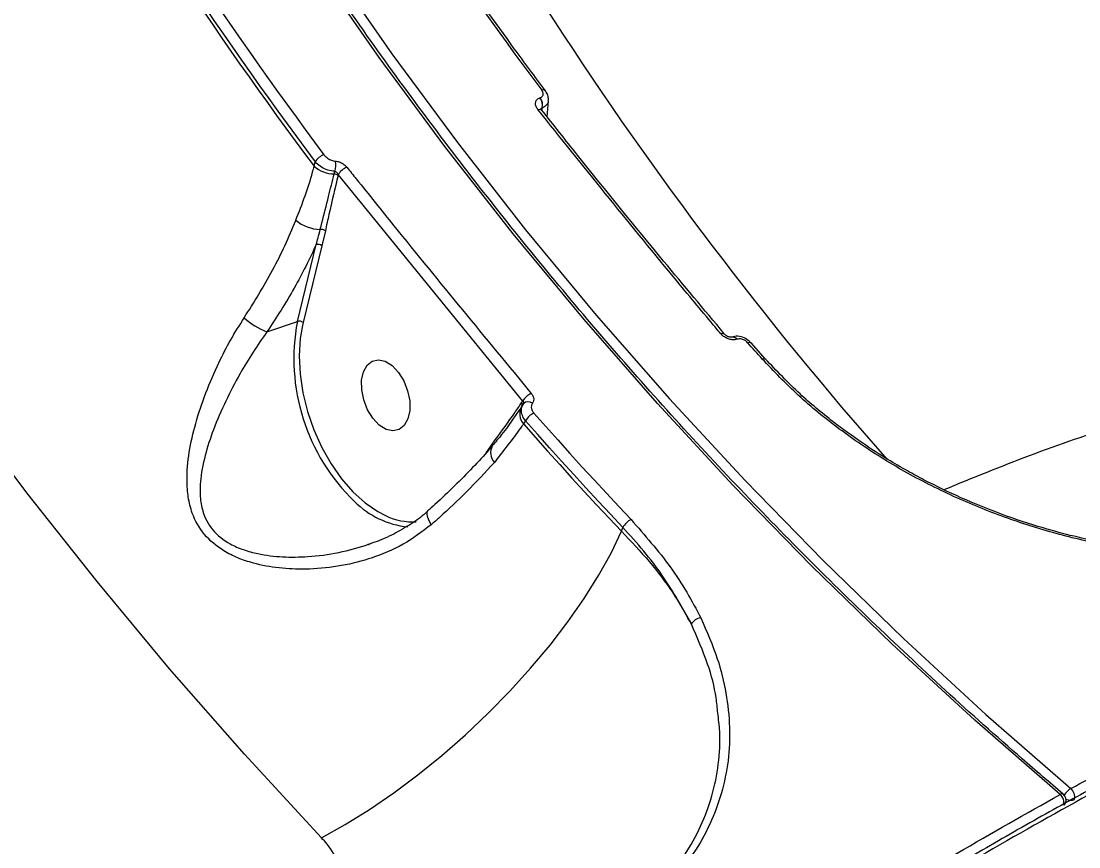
# Model space of a CAD drawing. Header units: millimetres. Extents: x -7245 to 6306, y -6696 to 5973.
# Drawn here: x 1391.3 to 1520.3, y -2061.3 to -1960.6 of the extents above; entities that cross this region are included whole.
import ezdxf

# ---------------------------------------------------------------- set-up
doc = ezdxf.new("R2010")
doc.units = ezdxf.units.MM
for name, color, linetype in [('DIKOM_ОБЪЕКТ', 7, 'Continuous'), ('DIKOM_РАЗМЕР_ЗОНА', 7, 'Continuous'), ('DIKOM_РАЗМЕР_ОБЪЕКТА', 7, 'Continuous')]:
    doc.layers.add(name, color=color, linetype=linetype)
doc.styles.add('style1', font='arial.ttf', dxfattribs={"width": 0.8})
doc.dimstyles.new('1-50', dxfattribs={"dimtxt": 300, "dimasz": 200, "dimexe": 100, "dimexo": 0, "dimgap": 100, "dimtad": 1, "dimtxsty": 'style1', "dimcen": 200, "dimclrd": 7, "dimclre": 7, "dimclrt": 7, "dimadec": 1, "dimazin": 2, "dimtfac": 1, "dimtmove": 0, "dimatfit": 2, "dimfxl": 0, "dimlwd": 25, "dimlwe": 18, "dimarcsym": 0})

# ---------------------------------------------------------------- blocks, each defined once
blk = doc.blocks.new('*D10')
at = {"layer": 'Defpoints', "color": 0, "transparency": 16777216}
for p in [(-4365.71, 2792.53), (4306.16, 475.6), (4306.16, -5965.27)]:
    blk.add_point(p, dxfattribs=at)
at = {"layer": 'DIKOM_РАЗМЕР_ОБЪЕКТА', "color": 7, "lineweight": 18, "transparency": 16777216}
for p, q in [((-4365.71, 2792.53), (-4365.71, -6065.27)), ((4306.16, 475.6), (4306.16, -6065.27))]:
    blk.add_line(p, q, dxfattribs=at)
at = {"layer": 'DIKOM_РАЗМЕР_ОБЪЕКТА', "color": 7, "lineweight": 25, "transparency": 16777216}
blk.add_line((-4165.71, -5965.27), (4106.16, -5965.27), dxfattribs=at)
at = {"layer": 'DIKOM_РАЗМЕР_ОБЪЕКТА', "color": 7, "transparency": 16777216}
for points in [[(-4165.71, -5931.93), (-4165.71, -5998.6), (-4365.71, -5965.27)], [(4106.16, -5931.93), (4106.16, -5998.6), (4306.16, -5965.27)]]:
    blk.add_solid(points, dxfattribs=at)
at = {"layer": 'DIKOM_РАЗМЕР_ОБЪЕКТА', "color": 7, "transparency": 16777216, "insert": (-85.78, -5712.1), "char_height": 300, "attachment_point": 5, "style": 'style1'}
blk.add_mtext('8650', dxfattribs=at)
blk = doc.blocks.new('*D11')
at = {"layer": 'Defpoints', "color": 0, "transparency": 16777216}
for p in [(-3472.32, 4472.83), (-6199.73, -2928.86), (1850.21, -2928.86)]:
    blk.add_point(p, dxfattribs=at)
at = {"layer": 'DIKOM_РАЗМЕР_ОБЪЕКТА', "color": 7, "lineweight": 18, "transparency": 16777216}
for p, q in [((-3472.32, 4472.83), (-6299.73, 4472.83)), ((1850.21, -2928.86), (-6299.73, -2928.86))]:
    blk.add_line(p, q, dxfattribs=at)
at = {"layer": 'DIKOM_РАЗМЕР_ОБЪЕКТА', "color": 7, "lineweight": 25, "transparency": 16777216}
blk.add_line((-6199.73, 4272.83), (-6199.73, -2728.86), dxfattribs=at)
at = {"layer": 'DIKOM_РАЗМЕР_ОБЪЕКТА', "color": 7, "transparency": 16777216}
for points in [[(-6233.06, 4272.83), (-6166.39, 4272.83), (-6199.73, 4472.83)], [(-6233.06, -2728.86), (-6166.39, -2728.86), (-6199.73, -2928.86)]]:
    blk.add_solid(points, dxfattribs=at)
at = {"layer": 'DIKOM_РАЗМЕР_ОБЪЕКТА', "color": 7, "transparency": 16777216, "insert": (-6452.9, 984.54), "char_height": 300, "attachment_point": 5, "rotation": 90, "style": 'style1'}
blk.add_mtext('7400', dxfattribs=at)
blk = doc.blocks.new('*D12')
at = {"layer": 'Defpoints', "color": 0, "transparency": 16777216}
for p in [(-5865.71, 123.34), (6306.18, -91.92), (6306.18, -6596.14)]:
    blk.add_point(p, dxfattribs=at)
at = {"layer": 'DIKOM_РАЗМЕР_ЗОНА', "color": 7, "lineweight": 18, "transparency": 16777216}
for p, q in [((-5865.71, 123.34), (-5865.71, -6696.14)), ((6306.18, -91.92), (6306.18, -6696.14))]:
    blk.add_line(p, q, dxfattribs=at)
at = {"layer": 'DIKOM_РАЗМЕР_ЗОНА', "color": 7, "lineweight": 25, "transparency": 16777216}
blk.add_line((-5665.71, -6596.14), (6106.18, -6596.14), dxfattribs=at)
at = {"layer": 'DIKOM_РАЗМЕР_ЗОНА', "color": 7, "transparency": 16777216}
for points in [[(-5665.71, -6562.81), (-5665.71, -6629.48), (-5865.71, -6596.14)], [(6106.18, -6562.81), (6106.18, -6629.48), (6306.18, -6596.14)]]:
    blk.add_solid(points, dxfattribs=at)
at = {"layer": 'DIKOM_РАЗМЕР_ЗОНА', "color": 7, "transparency": 16777216, "insert": (-71.19, -6342.97), "char_height": 300, "attachment_point": 5, "style": 'style1'}
blk.add_mtext('12150', dxfattribs=at)
blk = doc.blocks.new('*D13')
at = {"layer": 'Defpoints', "color": 0, "transparency": 16777216}
for p in [(-4231.86, 5972.83), (-6795, -4928.88), (1792.4, -4928.88)]:
    blk.add_point(p, dxfattribs=at)
at = {"layer": 'DIKOM_РАЗМЕР_ЗОНА', "color": 7, "lineweight": 18, "transparency": 16777216}
for p, q in [((-4231.86, 5972.83), (-6895, 5972.83)), ((1792.4, -4928.88), (-6895, -4928.88))]:
    blk.add_line(p, q, dxfattribs=at)
at = {"layer": 'DIKOM_РАЗМЕР_ЗОНА', "color": 7, "lineweight": 25, "transparency": 16777216}
blk.add_line((-6795, 5772.83), (-6795, -4728.88), dxfattribs=at)
at = {"layer": 'DIKOM_РАЗМЕР_ЗОНА', "color": 7, "transparency": 16777216}
for points in [[(-6828.33, 5772.83), (-6761.67, 5772.83), (-6795, 5972.83)], [(-6828.33, -4728.88), (-6761.67, -4728.88), (-6795, -4928.88)]]:
    blk.add_solid(points, dxfattribs=at)
at = {"layer": 'DIKOM_РАЗМЕР_ЗОНА', "color": 7, "transparency": 16777216, "insert": (-7048.17, 972.94), "char_height": 300, "attachment_point": 5, "rotation": 90, "style": 'style1'}
blk.add_mtext('10900', dxfattribs=at)

msp = doc.modelspace()

# ---------------------------------------------------------------- linework, layer by layer
at = {"layer": 'DIKOM_ОБЪЕКТ', "color": 7, "linetype": 'Continuous', "lineweight": 15}
for p, q in [((1454.559, -1969.924), (1454.579, -1969.918)), ((1454.82, -1971.166), (1454.752, -1971.399)), ((1454.84, -1971.16), (1454.82, -1971.166)), ((1454.827, -1971.353), (1454.84, -1971.16)), ((1455.441, -1972.247), (1455.602, -1970.282)), ((1454.73, -1971.394), (1454.738, -1971.403)), ((1427.001, -1978.278), (1427.136, -1977.743)), ((1429.453, -1979.216), (1429.532, -1978.898)), ((1429.959, -1979.291), (1429.935, -1979.391)), ((1452.463, -2006.922), (1429.959, -1979.291)), ((1428.376, -1986.15), (1427.96, -1987.98)), ((1424.966, -1997.205), (1427.269, -1987.833)), ((1427.96, -1987.98), (1425.658, -1997.352)), ((1421.254, -1998.495), (1424.966, -1997.205)), ((1425.658, -1997.352), (1425.571, -1997.727)), ((1477.018, -1998.728), (1477.026, -1998.737)), ((1478.609, -1999.387), (1478.589, -1999.394)), ((1482.073, -2001.814), (1480.301, -1999.827)), ((1452.513, -2007.311), (1452.312, -2007.606)), ((1452.321, -2007.13), (1452.463, -2006.922)), ((1451.661, -2008.551), (1451.14, -2009.294)), ((1452.804, -2009.339), (1452.545, -2009.72)), ((1448.185, -2012.96), (1449.102, -2011.678)), ((1447.979, -2013.263), (1448.185, -2012.96)), ((1464.501, -2022.826), (1464.678, -2022.355))]:
    msp.add_line(p, q, dxfattribs=at)
at = {"layer": 'DIKOM_ОБЪЕКТ', "color": 7, "linetype": 'Continuous', "lineweight": 15, "flags": 128}
for points in [[(1517.994, -2054.941), (1507.614, -2045.883), (1497.506, -2036.576), (1487.679, -2027.026), (1478.138, -2017.241), (1468.889, -2007.226), (1459.939, -1996.988), (1451.294, -1986.533), (1442.959, -1975.869), (1434.94, -1965.002), (1427.242, -1953.94), (1419.87, -1942.69), (1412.828, -1931.258), (1406.123, -1919.654), (1399.757, -1907.883), (1393.735, -1895.955), (1388.061, -1883.876), (1382.739, -1871.656), (1377.772, -1859.3), (1373.163, -1846.819), (1368.916, -1834.22), (1365.033, -1821.51)], [(1366.805, -1821.49), (1370.677, -1834.161), (1374.911, -1846.723), (1379.506, -1859.166), (1384.458, -1871.484), (1389.764, -1883.669), (1395.421, -1895.711), (1401.425, -1907.603), (1407.772, -1919.338), (1414.457, -1930.908), (1421.478, -1942.305), (1428.828, -1953.521), (1436.502, -1964.551), (1444.498, -1975.384), (1452.807, -1986.017), (1461.426, -1996.44), (1470.349, -2006.647), (1479.57, -2016.632), (1489.082, -2026.388), (1498.88, -2035.909), (1508.957, -2045.188), (1519.307, -2054.219)], [(1427.904, -2060.218), (1418.499, -2050.006), (1409.372, -2039.586), (1400.529, -2028.963), (1391.974, -2018.144), (1383.713, -2007.134), (1375.749, -1995.939), (1368.087, -1984.567), (1360.732, -1973.022), (1353.687, -1961.312), (1346.956, -1949.442), (1340.543, -1937.42), (1334.451, -1925.251), (1328.684, -1912.943), (1323.246, -1900.502)], [(1454.31, -1971.369), (1454.444, -1971.336), (1454.561, -1971.328), (1454.655, -1971.345), (1454.724, -1971.387), (1454.73, -1971.394)], [(1425.571, -1997.727), (1425.31, -1999.314), (1425.19, -2001.428), (1425.302, -2003.647), (1425.642, -2005.921), (1426.203, -2008.204), (1426.973, -2010.443), (1427.935, -2012.59), (1429.068, -2014.597), (1430.347, -2016.421), (1431.744, -2018.023), (1433.228, -2019.365), (1434.768, -2020.421), (1435.777, -2020.939)], [(1476.594, -1998.699), (1476.729, -1998.666), (1476.847, -1998.659), (1476.943, -1998.679), (1477.014, -1998.725), (1477.018, -1998.728)], [(1479.891, -1999.808), (1480.007, -1999.775), (1480.11, -1999.762), (1480.198, -1999.769), (1480.267, -1999.797), (1480.301, -1999.827)], [(1481.665, -2001.798), (1481.443, -2001.549), (1481.221, -2001.301), (1480.999, -2001.053), (1480.777, -2000.804), (1480.555, -2000.556), (1480.334, -2000.307), (1480.113, -2000.057), (1479.891, -1999.808)], [(1437.304, -2003.43), (1437.95, -2004.478), (1438.418, -2005.669), (1438.669, -2006.905), (1438.682, -2008.087), (1438.456, -2009.118), (1438.011, -2009.916), (1437.382, -2010.415), (1436.619, -2010.576), (1435.785, -2010.384), (1434.947, -2009.856), (1434.174, -2009.035), (1433.527, -2007.987), (1433.059, -2006.796), (1432.809, -2005.56), (1432.796, -2004.378), (1433.021, -2003.347), (1433.467, -2002.549), (1434.096, -2002.05), (1434.859, -2001.889), (1435.693, -2002.081), (1436.53, -2002.608), (1437.304, -2003.43)], [(1453.818, -2008.398), (1455.272, -2010.041), (1456.734, -2011.679), (1458.204, -2013.311), (1459.681, -2014.938), (1461.166, -2016.558), (1462.658, -2018.173), (1464.158, -2019.782), (1465.665, -2021.385)], [(1452.545, -2009.72), (1454.013, -2011.378), (1455.488, -2013.031), (1456.971, -2014.678), (1458.462, -2016.319), (1459.96, -2017.955), (1461.466, -2019.585), (1462.98, -2021.208), (1464.501, -2022.826)], [(1464.678, -2022.355), (1463.167, -2020.748), (1461.664, -2019.136), (1460.169, -2017.517), (1458.681, -2015.893), (1457.2, -2014.263), (1455.727, -2012.627), (1454.262, -2010.986), (1452.804, -2009.339)], [(1440.857, -2020.357), (1440.854, -2020.36), (1440.77, -2020.512), (1440.751, -2020.727), (1440.796, -2020.996), (1440.905, -2021.309), (1441.074, -2021.654), (1441.295, -2022.02)], [(1427.904, -2060.218), (1430.805, -2058.606), (1433.751, -2056.777), (1436.717, -2054.748), (1439.674, -2052.538), (1442.597, -2050.168), (1445.458, -2047.658), (1448.232, -2045.032), (1450.893, -2042.313), (1453.416, -2039.527), (1455.78, -2036.698), (1457.961, -2033.854), (1459.941, -2031.018), (1461.701, -2028.218), (1463.226, -2025.479), (1464.501, -2022.826)]]:
    msp.add_lwpolyline(points, dxfattribs=at)
at = {"layer": 'DIKOM_ОБЪЕКТ', "color": 7, "linetype": 'Continuous', "lineweight": 15}
for centre, radius, start, end in [((1838.684, -1712.644), 455.707, 204.50635, 221.40096), ((1829.781, -1688.184), 468.498, 209.6445, 216.82742), ((1823.018, -1681.609), 493.007, 209.68057, 216.79132), ((1822.858, -1682.065), 494.415, 209.66467, 216.8069), ((1822.874, -1681.792), 494.161, 209.68084, 216.79085), ((1453.431, -1970.809), 1.434, 345.5866, 38.13085), ((1453.45, -1970.803), 1.435, 345.59348, 38.10291), ((1454.953, -1969.364), 0.401, 49.93454, 116.49338), ((1428.891, -1978.808), 2.053, 109.4621, 148.74195), ((1426.939, -1978.082), 2.718, 342.51504, 9.10822), ((1429.541, -1975.309), 3.908, 229.45271, 268.71429), ((1431.8, -1980.384), 2.141, 111.56308, 149.28407), ((1429.439, -1980.004), 0.788, 51.00731, 88.93536), ((1427.936, -1981.058), 4.945, 230.2126, 267.84214), ((1427.89, -1986.791), 0.805, 52.82337, 100.06984), ((1427.474, -1988.568), 0.764, 50.45072, 105.54886), ((1425.168, -1988.989), 10.28, 229.32837, 247.62309), ((1448.765, -2001.759), 24.231, 169.16768, 226.00984), ((1425.172, -1997.94), 0.763, 50.40148, 105.60614), ((1478.064, -1999.743), 0.63, 33.60514, 101.83013), ((1478.082, -1999.74), 0.634, 33.76119, 100.82505), ((1454.257, -2007.9), 2.043, 111.76746, 151.39479), ((1452.039, -2007.363), 0.367, 330.84706, 39.53581), ((1453.139, -2007.829), 0.819, 51.86004, 135.87256), ((1453.931, -2008.497), 1.848, 151.14972, 221.41433), ((1454.682, -2010.346), 2.131, 113.9331, 151.80506), ((1450.281, -2013.235), 1.743, 151.74361, 222.24024), ((1439.558, -2011.548), 10.795, 225.08665, 264.0167), ((1439.034, -2014.062), 7.609, 244.65796, 273.12171), ((1466.611, -2023.335), 2.167, 115.87904, 153.1158), ((1474.314, -2034.868), 1.474, 95.61941, 151.03089), ((1518.225, -2055.221), 0.362, 64.97294, 129.59195), ((1517.183, -2055.948), 1.293, 346.31836, 51.14366), ((1517.731, -2055.654), 1, 339.70997, 49.65384), ((1520.54, -2056.219), 2.35, 121.67212, 149.63792), ((1518.496, -2055.223), 1.29, 346.0765, 51.09239), ((1518.22, -2055.824), 0.482, 297.02263, 338.46767), ((1519.267, -2054.429), 1.205, 242.95616, 293.54108)]:
    msp.add_arc(centre, radius, start, end, dxfattribs=at)
for points, knots in [([(846.85, -1993.918), (849.706, -1990.256), (855.428, -1982.921), (865.363, -1971.913), (876.239, -1960.936), (888.104, -1950.038), (900.879, -1939.271), (914.538, -1928.669), (929.074, -1918.254), (944.445, -1908.038), (960.597, -1898.052), (977.453, -1888.34), (994.934, -1878.95), (1012.997, -1869.909), (1031.622, -1861.241), (1050.767, -1852.952), (1070.366, -1845.066), (1090.324, -1837.618), (1110.55, -1830.643), (1130.994, -1824.162), (1151.626, -1818.198), (1172.408, -1812.749), (1193.264, -1807.83), (1214.096, -1803.462), (1234.808, -1799.666), (1255.351, -1796.454), (1275.686, -1793.844), (1295.783, -1791.83), (1315.566, -1790.413), (1334.944, -1789.598), (1353.829, -1789.386), (1370.785, -1789.765), (1385.946, -1790.548), (1394.85, -1791.329), (1399.302, -1791.72)], [0, 0, 0, 0, 0.0315564, 0.0632127, 0.0949193, 0.1266265, 0.1582825, 0.1898394, 0.2213972, 0.2530542, 0.2847621, 0.3164696, 0.348127, 0.3796849, 0.4112648, 0.4429443, 0.4746738, 0.5064041, 0.5380835, 0.5696636, 0.6012948, 0.6330252, 0.6648063, 0.6965874, 0.7283182, 0.7599499, 0.7916593, 0.8234674, 0.8553265, 0.8871861, 0.9189951, 0.9507048, 0.9753523, 1, 1, 1, 1]), ([(804.448, -2076.07), (805.586, -2073.762), (808.675, -2067.496), (814.746, -2057.166), (822.958, -2045.09), (832.38, -2032.962), (842.942, -2020.842), (854.604, -2008.784), (867.338, -1996.828), (881.144, -1984.995), (895.977, -1973.303), (911.783, -1961.786), (928.487, -1950.499), (946.011, -1939.494), (964.309, -1928.808), (983.366, -1918.465), (1003.134, -1908.477), (1023.546, -1898.87), (1044.506, -1889.689), (1065.918, -1880.977), (1087.45, -1872.867), (1109.055, -1865.361), (1130.683, -1858.436), (1152.539, -1852.017), (1174.53, -1846.128), (1196.56, -1840.797), (1218.846, -1835.983), (1241.353, -1831.731), (1264.04, -1828.063), (1286.556, -1825.04), (1308.799, -1822.673), (1330.662, -1820.976), (1352.075, -1819.957), (1372.993, -1819.635), (1393.39, -1819.996), (1413.208, -1821.031), (1432.358, -1822.734), (1450.733, -1825.109), (1467.202, -1827.912), (1477.206, -1830.157), (1481.67, -1831.159)], [0, 0, 0, 0, 0.0156522, 0.0424894, 0.0694117, 0.0963766, 0.1233414, 0.1502636, 0.1771008, 0.2039384, 0.2308601, 0.2578252, 0.2847902, 0.3117123, 0.3385496, 0.3653869, 0.3923087, 0.4192736, 0.4462388, 0.4731609, 0.499998, 0.5258464, 0.5517703, 0.5777323, 0.6036947, 0.6296184, 0.6554666, 0.6823041, 0.7092261, 0.7361911, 0.7631562, 0.7900781, 0.8169154, 0.843753, 0.8706751, 0.8976401, 0.9246051, 0.9515272, 0.9783646, 1, 1, 1, 1]), ([(1518.379, -2054.892), (1516.707, -2053.461), (1511.856, -2049.309), (1503.997, -2042.275), (1494.88, -2033.727), (1486, -2024.977), (1477.359, -2016.032), (1468.96, -2006.898), (1460.81, -1997.579), (1452.912, -1988.08), (1445.271, -1978.406), (1437.891, -1968.562), (1430.776, -1958.555), (1423.93, -1948.389), (1417.357, -1938.07), (1411.059, -1927.604), (1405.041, -1916.995), (1399.306, -1906.251), (1393.857, -1895.377), (1388.697, -1884.378), (1383.829, -1873.261), (1379.255, -1862.032), (1374.977, -1850.696), (1371.003, -1839.26), (1367.911, -1829.597), (1366.186, -1823.737), (1365.599, -1821.745)], [0, 0, 0, 0, 0.022819, 0.0662159, 0.1096147, 0.1530121, 0.1964117, 0.2398103, 0.2832099, 0.326609, 0.3700098, 0.4134101, 0.4568109, 0.5002115, 0.5436131, 0.5870149, 0.6304169, 0.6738199, 0.7172223, 0.7606252, 0.8040281, 0.8474312, 0.8908351, 0.9342386, 0.9776425, 1, 1, 1, 1]), ([(1585.836, -1976.976), (1584.545, -1974.575), (1581.614, -1969.127), (1575.665, -1961.286), (1568.366, -1953.377), (1560.119, -1946.061), (1550.757, -1939.113), (1540.257, -1932.579), (1528.636, -1926.494), (1516.228, -1921.023), (1503.12, -1916.165), (1489.407, -1911.899), (1474.797, -1908.126), (1459.289, -1904.891), (1442.971, -1902.167), (1431.534, -1900.849), (1425.818, -1900.191)], [0, 0, 0, 0, 0.0600792, 0.1363198, 0.2079258, 0.2795879, 0.3511949, 0.4248883, 0.4986414, 0.5723365, 0.642648, 0.7130097, 0.7833216, 0.8555295, 0.9277912, 1, 1, 1, 1]), ([(1455.213, -1969.059), (1453.946, -1967.352), (1450.269, -1962.397), (1444.385, -1954.07), (1437.651, -1944.03), (1431.197, -1933.833), (1426.389, -1925.804), (1423.739, -1921.173), (1423.081, -1920.024)], [0, 0, 0, 0, 0.1082643, 0.314197, 0.5201302, 0.7260632, 0.932, 1, 1, 1, 1]), ([(1454.31, -1971.369), (1454.224, -1971.241), (1454.052, -1970.985), (1453.986, -1970.592), (1454.078, -1970.254), (1454.291, -1970.029), (1454.484, -1969.953), (1454.559, -1969.924)], [0, 0, 0, 0, 0.2182074, 0.4367461, 0.6530642, 0.8657418, 1, 1, 1, 1]), ([(1454.579, -1969.918), (1454.592, -1969.914), (1454.685, -1969.883), (1454.831, -1969.791), (1454.93, -1969.625), (1454.957, -1969.429), (1454.917, -1969.224), (1454.819, -1969.073), (1454.775, -1969.005)], [0, 0, 0, 0, 0.0340538, 0.2523637, 0.4705407, 0.5979906, 0.8193701, 1, 1, 1, 1]), ([(1455.568, -1970.302), (1455.571, -1970.294), (1455.63, -1970.117), (1455.546, -1969.732), (1455.416, -1969.317), (1455.241, -1969.122), (1455.195, -1969.07)], [0, 0, 0, 0, 0.0198382, 0.4257543, 0.8458162, 1, 1, 1, 1]), ([(1454.74, -1971.402), (1454.731, -1971.391), (1454.689, -1971.344), (1454.658, -1971.279), (1454.653, -1971.249), (1454.653, -1971.257), (1454.653, -1971.257)], [0, 0, 0, 0, 0.1171018, 0.5255064, 0.9906344, 1, 1, 1, 1]), ([(1454.82, -1971.166), (1454.796, -1971.175), (1454.734, -1971.197), (1454.678, -1971.244), (1454.666, -1971.289), (1454.666, -1971.29)], [0, 0, 0, 0, 0.3789117, 0.9800814, 1, 1, 1, 1]), ([(1455.567, -1970.278), (1455.562, -1970.333), (1455.542, -1970.541), (1455.347, -1970.855), (1455.055, -1971.069), (1454.865, -1971.149), (1454.84, -1971.16)], [0, 0, 0, 0, 0.1440126, 0.5430151, 0.9387279, 1, 1, 1, 1]), ([(1476.594, -1998.699), (1476.206, -1998.236), (1474.268, -1995.918), (1466.786, -1986.92), (1459.784, -1978.193), (1454.31, -1971.369)], [0, 0, 0, 0, 0.0517155, 0.2585541, 1, 1, 1, 1]), ([(1477.037, -1998.71), (1474.569, -1995.762), (1468.563, -1988.59), (1461.138, -1979.465), (1456.214, -1973.228), (1454.75, -1971.374)], [0, 0, 0, 0, 0.3289567, 0.8005089, 1, 1, 1, 1]), ([(1429.532, -1978.898), (1429.459, -1978.892), (1429.115, -1978.863), (1428.479, -1978.695), (1427.697, -1978.299), (1427.323, -1977.928), (1427.136, -1977.743)], [0, 0, 0, 0, 0.0813656, 0.3858069, 0.6936861, 1, 1, 1, 1]), ([(1428.207, -1976.873), (1428.316, -1976.996), (1428.533, -1977.242), (1428.995, -1977.508), (1429.374, -1977.625), (1429.58, -1977.647), (1429.623, -1977.651)], [0, 0, 0, 0, 0.3078891, 0.615836, 0.9191759, 1, 1, 1, 1]), ([(1429.623, -1977.651), (1429.65, -1977.654), (1429.84, -1977.673), (1430.204, -1977.775), (1430.673, -1978.031), (1430.9, -1978.273), (1431.013, -1978.394)], [0, 0, 0, 0, 0.052433, 0.3651023, 0.6827205, 1, 1, 1, 1]), ([(1424.771, -1984.857), (1425.162, -1983.868), (1425.946, -1981.881), (1426.642, -1979.719), (1426.942, -1978.514), (1427.001, -1978.278)], [0, 0, 0, 0, 0.4438819, 0.8911067, 1, 1, 1, 1]), ([(1429.959, -1979.291), (1429.927, -1979.231), (1429.863, -1979.113), (1429.722, -1978.976), (1429.603, -1978.916), (1429.541, -1978.9), (1429.532, -1978.898)], [0, 0, 0, 0, 0.3345172, 0.6549221, 0.9519157, 1, 1, 1, 1]), ([(1431.013, -1978.394), (1431.394, -1978.872), (1433.298, -1981.261), (1440.747, -1990.559), (1447.895, -1999.216), (1453.499, -2006.003)], [0, 0, 0, 0, 0.0512256, 0.2561306, 1, 1, 1, 1]), ([(1427.749, -1985.999), (1427.817, -1985.728), (1428.154, -1984.375), (1428.734, -1982.11), (1429.225, -1980.135), (1429.453, -1979.216)], [0, 0, 0, 0, 0.1178826, 0.5894654, 1, 1, 1, 1]), ([(1429.935, -1979.391), (1429.553, -1980.977), (1429.014, -1983.213), (1428.52, -1985.488), (1428.376, -1986.15)], [0, 0, 0, 0, 0.7088203, 1, 1, 1, 1]), ([(1418.468, -1996.786), (1419.678, -1994.847), (1422.133, -1990.913), (1423.974, -1986.892), (1424.767, -1984.869), (1424.771, -1984.857)], [0, 0, 0, 0, 0.4913916, 0.9970434, 1, 1, 1, 1]), ([(1427.269, -1987.833), (1427.343, -1987.565), (1427.51, -1986.958), (1427.663, -1986.343), (1427.749, -1985.999)], [0, 0, 0, 0, 0.4403072, 1, 1, 1, 1]), ([(1427.269, -1987.833), (1426.421, -1989.605), (1424.705, -1993.188), (1422.413, -1996.714), (1421.254, -1998.495)], [0, 0, 0, 0, 0.4947829, 1, 1, 1, 1]), ([(1441.295, -2022.02), (1440.186, -2022.866), (1437.966, -2024.559), (1435.22, -2025.685), (1432.531, -2026.555), (1429.881, -2027.179), (1426.197, -2027.51), (1422.735, -2027.371), (1419.964, -2026.869), (1417.703, -2026.111), (1415.586, -2025.061), (1413.475, -2023.305), (1412.158, -2020.934), (1411.609, -2018.665), (1411.428, -2016.182), (1411.7, -2013.166), (1412.528, -2009.582), (1413.746, -2005.918), (1415.225, -2002.5), (1416.802, -1999.424), (1417.913, -1997.665), (1418.468, -1996.786)], [0, 0, 0, 0, 0.0726883, 0.1455245, 0.1511332, 0.2173306, 0.2835397, 0.3377168, 0.391818, 0.4254894, 0.4591067, 0.5134535, 0.5679351, 0.6044975, 0.6411219, 0.7029624, 0.764912, 0.8309039, 0.8968706, 0.9484547, 1, 1, 1, 1]), ([(1421.254, -1998.495), (1420.679, -1999.311), (1419.519, -2000.956), (1417.822, -2003.796), (1416.167, -2006.959), (1414.724, -2010.305), (1413.643, -2013.596), (1413.114, -2016.329), (1413.072, -2018.603), (1413.398, -2020.629), (1414.487, -2022.763), (1416.422, -2024.265), (1418.383, -2025.107), (1420.524, -2025.684), (1423.172, -2026), (1426.486, -2025.954), (1430.002, -2025.509), (1432.382, -2024.797), (1433.556, -2024.446)], [0, 0, 0, 0, 0.0622637, 0.1255605, 0.2050633, 0.2859973, 0.3589712, 0.433416, 0.4747252, 0.5170596, 0.5772052, 0.6372728, 0.6752497, 0.7141987, 0.777854, 0.8427935, 0.9224856, 1, 1, 1, 1]), ([(1478.589, -1999.394), (1478.507, -1999.415), (1478.295, -1999.469), (1477.882, -1999.447), (1477.396, -1999.303), (1476.933, -1999.047), (1476.707, -1998.815), (1476.594, -1998.699)], [0, 0, 0, 0, 0.134271, 0.3469884, 0.5632507, 0.7817491, 1, 1, 1, 1]), ([(1477.935, -1999.125), (1477.93, -1999.127), (1477.921, -1999.13), (1477.836, -1999.138), (1477.7, -1999.124), (1477.527, -1999.078), (1477.335, -1998.991), (1477.164, -1998.877), (1477.058, -1998.779), (1477.03, -1998.741), (1477.026, -1998.737)], [0, 0, 0, 0, 0.1149997, 0.2389868, 0.3644212, 0.5114387, 0.6583851, 0.817762, 0.9805937, 1, 1, 1, 1]), ([(1477.96, -1999.118), (1477.956, -1999.119), (1477.949, -1999.121), (1477.943, -1999.124), (1477.941, -1999.124)], [0, 0, 0, 0, 0.7023037, 1, 1, 1, 1]), ([(1480.292, -1999.832), (1480.135, -1999.677), (1479.797, -1999.343), (1479.083, -1999.061), (1478.431, -1998.977), (1478.082, -1999.105), (1477.972, -1999.145)], [0, 0, 0, 0, 0.2554594, 0.5506924, 0.8583613, 1, 1, 1, 1]), ([(1479.891, -1999.808), (1479.89, -1999.807), (1479.827, -1999.727), (1479.659, -1999.592), (1479.406, -1999.452), (1479.134, -1999.364), (1478.862, -1999.33), (1478.691, -1999.369), (1478.609, -1999.387)], [0, 0, 0, 0, 0.0043974, 0.2197498, 0.4356062, 0.5682461, 0.793721, 1, 1, 1, 1]), ([(1481.665, -2001.798), (1481.74, -2001.777), (1481.892, -2001.736), (1482.022, -2001.752), (1482.049, -2001.8), (1482.054, -2001.808)], [0, 0, 0, 0, 0.4545249, 0.9089611, 1, 1, 1, 1]), ([(1549.22, -2024.329), (1547.652, -2024.688), (1544.517, -2025.405), (1539.147, -2025.851), (1533.406, -2025.806), (1527.344, -2025.214), (1521.086, -2024.071), (1514.752, -2022.374), (1508.458, -2020.137), (1502.319, -2017.369), (1496.458, -2014.111), (1490.993, -2010.398), (1485.96, -2006.304), (1483.097, -2003.301), (1481.665, -2001.798)], [0, 0, 0, 0, 0.0836197, 0.1671669, 0.250417, 0.3338519, 0.4173026, 0.5004903, 0.5837377, 0.6671378, 0.7504583, 0.8333969, 0.9166278, 1, 1, 1, 1]), ([(1548.667, -2024.098), (1547.385, -2024.4), (1545.008, -2024.96), (1541.348, -2025.383), (1538.176, -2025.553), (1535.495, -2025.557), (1533.119, -2025.468), (1529.232, -2025.19), (1523.51, -2024.389), (1516.755, -2022.749), (1510.861, -2020.796), (1506.005, -2018.825), (1502.204, -2016.991), (1499.248, -2015.39), (1496.722, -2013.913), (1493.652, -2011.937), (1490.027, -2009.298), (1485.96, -2005.906), (1483.426, -2003.239), (1482.059, -2001.801)], [0, 0, 0, 0, 0.0700799, 0.129901, 0.1788977, 0.2174588, 0.2495428, 0.2821681, 0.3829518, 0.484152, 0.5522254, 0.6193445, 0.6817742, 0.711032, 0.7462632, 0.7926708, 0.8501737, 0.9192081, 1, 1, 1, 1]), ([(1503.85, -2017.728), (1507.348, -2016.296), (1514.615, -2013.321), (1525.225, -2009.699), (1535.751, -2006.666), (1546.223, -2004.328), (1556.532, -2002.78), (1566.583, -2002.14), (1576.105, -2002.457), (1585.02, -2003.804), (1593.338, -2006.108), (1598.24, -2008.506), (1600.682, -2009.701)], [0, 0, 0, 0, 0.0864444, 0.179546, 0.2735742, 0.3676025, 0.4715482, 0.5755755, 0.6795198, 0.786529, 0.8936275, 1, 1, 1, 1]), ([(1453.499, -2006.003), (1453.529, -2006.04), (1453.652, -2006.197), (1453.788, -2006.494), (1453.818, -2006.875), (1453.702, -2007.081), (1453.644, -2007.185)], [0, 0, 0, 0, 0.0963739, 0.3984611, 0.6989078, 1, 1, 1, 1]), ([(1449.102, -2011.678), (1449.901, -2010.578), (1450.988, -2009.082), (1452.042, -2007.538), (1452.321, -2007.13)], [0, 0, 0, 0, 0.7353174, 1, 1, 1, 1]), ([(1452.804, -2009.339), (1452.74, -2009.255), (1452.521, -2008.965), (1452.297, -2008.432), (1452.258, -2007.781), (1452.453, -2007.433), (1452.551, -2007.259)], [0, 0, 0, 0, 0.1209292, 0.4144388, 0.7069359, 1, 1, 1, 1]), ([(1452.551, -2007.259), (1452.568, -2007.227), (1452.604, -2007.162), (1452.58, -2007.053), (1452.523, -2006.972), (1452.474, -2006.932), (1452.463, -2006.922)], [0, 0, 0, 0, 0.2929263, 0.5923777, 0.9007878, 1, 1, 1, 1]), ([(1453.644, -2007.185), (1453.586, -2007.288), (1453.47, -2007.494), (1453.501, -2007.875), (1453.641, -2008.184), (1453.778, -2008.35), (1453.818, -2008.398)], [0, 0, 0, 0, 0.2926271, 0.5849143, 0.8787295, 1, 1, 1, 1]), ([(1452.102, -2007.908), (1451.85, -2008.277), (1451.163, -2009.28), (1450.074, -2010.837), (1449.122, -2011.943), (1448.731, -2012.397)], [0, 0, 0, 0, 0.255316, 0.693893, 1, 1, 1, 1]), ([(1452.545, -2009.72), (1452.423, -2009.894), (1451.39, -2011.377), (1450.115, -2012.987), (1448.99, -2014.407)], [0, 0, 0, 0, 0.1178441, 1, 1, 1, 1]), ([(1448.726, -2012.411), (1448.597, -2012.565), (1447.875, -2013.428), (1446.354, -2015.058), (1444.156, -2017.286), (1442.303, -2019.059), (1441.146, -2020.076), (1440.845, -2020.342)], [0, 0, 0, 0, 0.0602319, 0.3380039, 0.6183121, 0.9004449, 1, 1, 1, 1]), ([(1448.99, -2014.407), (1447.888, -2015.609), (1445.852, -2017.829), (1443.129, -2020.395), (1441.628, -2021.725), (1441.295, -2022.02)], [0, 0, 0, 0, 0.4786798, 0.8843644, 1, 1, 1, 1]), ([(1519.307, -2054.219), (1522.289, -2052.609), (1530.324, -2048.273), (1543.113, -2041.982), (1557.527, -2035.605), (1571.612, -2030.166), (1585.311, -2025.708), (1598.564, -2022.276), (1611.08, -2019.942), (1622.83, -2018.694), (1633.817, -2018.475), (1644.178, -2019.338), (1652.74, -2020.881), (1657.527, -2022.595), (1659.352, -2023.248)], [0, 0, 0, 0, 0.0520432, 0.1402045, 0.2284327, 0.3165933, 0.4073147, 0.4981104, 0.5888323, 0.6769928, 0.7652215, 0.8533822, 0.9441033, 1, 1, 1, 1]), ([(1659.298, -2023.739), (1658.488, -2023.465), (1656.229, -2022.7), (1652.321, -2021.723), (1647.595, -2020.788), (1642.686, -2020.12), (1637.603, -2019.702), (1632.342, -2019.54), (1626.904, -2019.631), (1621.285, -2019.977), (1615.484, -2020.579), (1609.507, -2021.436), (1603.375, -2022.545), (1597.114, -2023.901), (1590.739, -2025.502), (1584.252, -2027.348), (1577.65, -2029.435), (1570.933, -2031.766), (1564.097, -2034.34), (1557.141, -2037.159), (1550.063, -2040.222), (1542.861, -2043.531), (1535.532, -2047.087), (1528.078, -2050.889), (1520.52, -2054.927), (1512.89, -2059.184), (1505.213, -2063.648), (1497.496, -2068.312), (1489.736, -2073.179), (1481.929, -2078.25), (1474.073, -2083.526), (1466.165, -2089.008), (1458.204, -2094.699), (1450.188, -2100.599), (1442.113, -2106.708), (1433.98, -2113.039), (1426.386, -2119.082), (1421.502, -2123.098), (1419.354, -2124.865)], [0, 0, 0, 0, 0.01573, 0.0438351, 0.0719025, 0.0999628, 0.1280415, 0.1561625, 0.1843532, 0.2126425, 0.2410595, 0.2696334, 0.2982695, 0.326777, 0.355147, 0.3834119, 0.4116028, 0.4397516, 0.4678883, 0.4960438, 0.5242408, 0.5525122, 0.5808893, 0.609404, 0.6380278, 0.6665774, 0.6949667, 0.7232391, 0.7514263, 0.7795605, 0.8076744, 0.8357992, 0.8639574, 0.8921806, 0.9204989, 0.9489494, 0.9775385, 1, 1, 1, 1]), ([(1659.5, -2024), (1657.62, -2023.374), (1652.817, -2021.776), (1644.141, -2020.347), (1633.577, -2019.626), (1622.152, -2020.031), (1610.16, -2021.501), (1597.643, -2024.018), (1584.67, -2027.526), (1571.028, -2032.083), (1556.737, -2037.719), (1541.832, -2044.441), (1527.284, -2051.775), (1513.207, -2059.533), (1499.689, -2067.539), (1485.912, -2076.247), (1471.909, -2085.643), (1457.834, -2095.623), (1443.754, -2106.134), (1431.173, -2115.954), (1423.244, -2122.435), (1420.016, -2125.074)], [0, 0, 0, 0, 0.0367624, 0.0939074, 0.1527123, 0.211565, 0.2703696, 0.3275149, 0.384704, 0.4418487, 0.5006534, 0.5595063, 0.618311, 0.6680452, 0.7178373, 0.7676299, 0.8178936, 0.8681576, 0.9171562, 0.9662659, 1, 1, 1, 1]), ([(1440.864, -2020.351), (1440.853, -2020.362), (1440.319, -2020.906), (1439.029, -2021.819), (1436.983, -2023.058), (1435.126, -2023.93), (1433.931, -2024.304), (1433.552, -2024.423)], [0, 0, 0, 0, 0.0055254, 0.277652, 0.5627176, 0.8613175, 1, 1, 1, 1]), ([(1465.665, -2021.385), (1467.334, -2023.292), (1469.862, -2026.18), (1472.521, -2030.253), (1473.62, -2032.352), (1474.17, -2033.402)], [0, 0, 0, 0, 0.492765, 0.7463886, 1, 1, 1, 1]), ([(1464.501, -2022.826), (1465.667, -2024.051), (1467.961, -2026.458), (1470.819, -2030.267), (1472.287, -2032.853), (1473.025, -2034.155)], [0, 0, 0, 0, 0.3395473, 0.66777, 1, 1, 1, 1]), ([(1473.025, -2034.155), (1471.923, -2032.155), (1470.255, -2029.125), (1467.266, -2025.216), (1465.54, -2023.309), (1464.678, -2022.355)], [0, 0, 0, 0, 0.492819, 0.7464019, 1, 1, 1, 1]), ([(1433.556, -2024.446), (1433.611, -2024.433), (1433.699, -2024.414), (1433.78, -2024.376), (1433.811, -2024.362)], [0, 0, 0, 0, 0.6241197, 1, 1, 1, 1]), ([(1474.17, -2033.402), (1474.903, -2035.056), (1476.253, -2038.105), (1477.33, -2042.574), (1477.778, -2046.743), (1477.599, -2050.828), (1476.785, -2054.787), (1475.367, -2058.586), (1473.36, -2062.199), (1470.753, -2065.574), (1467.643, -2068.713), (1465.15, -2070.549), (1463.905, -2071.466)], [0, 0, 0, 0, 0.1166777, 0.2150842, 0.3138006, 0.4122024, 0.5100623, 0.6082269, 0.706088, 0.8039538, 0.902131, 1, 1, 1, 1]), ([(1476.243, -2044.998), (1476.188, -2044.379), (1476.013, -2042.403), (1475.05, -2038.764), (1473.737, -2035.776), (1473.025, -2034.155)], [0, 0, 0, 0, 0.1726509, 0.551028, 1, 1, 1, 1]), ([(1463.044, -2071.456), (1464.262, -2070.559), (1466.701, -2068.762), (1469.74, -2065.688), (1472.287, -2062.383), (1474.244, -2058.843), (1475.632, -2055.121), (1476.399, -2051.239), (1476.612, -2047.85), (1476.339, -2045.743), (1476.243, -2044.998)], [0, 0, 0, 0, 0.1321691, 0.264761, 0.3969326, 0.5291766, 0.6618398, 0.7940818, 0.9272054, 1, 1, 1, 1]), ([(1113.996, -2635.436), (1113.584, -2633.389), (1112.466, -2627.834), (1111.409, -2618.04), (1111.071, -2605.859), (1111.677, -2592.86), (1113.204, -2579.121), (1115.653, -2564.697), (1119.021, -2549.633), (1123.323, -2533.938), (1128.533, -2517.651), (1134.627, -2500.828), (1141.574, -2483.548), (1149.344, -2465.892), (1157.92, -2447.911), (1167.303, -2429.628), (1177.463, -2411.08), (1188.361, -2392.327), (1199.944, -2373.456), (1212.16, -2354.557), (1224.819, -2335.917), (1237.885, -2317.571), (1251.303, -2299.54), (1265.194, -2281.643), (1279.501, -2263.959), (1294.158, -2246.563), (1309.319, -2229.292), (1324.981, -2212.194), (1341.125, -2195.309), (1357.501, -2178.898), (1374.034, -2163.038), (1390.648, -2147.802), (1407.29, -2133.244), (1423.934, -2119.403), (1440.551, -2106.287), (1457.09, -2093.931), (1473.476, -2082.386), (1489.625, -2071.728), (1504.487, -2062.556), (1513.826, -2057.291), (1517.994, -2054.941)], [0, 0, 0, 0, 0.0156524, 0.0424895, 0.0694115, 0.0963763, 0.1233416, 0.1502638, 0.1771009, 0.2039385, 0.2308599, 0.257825, 0.2847902, 0.3117123, 0.3385494, 0.3653865, 0.3923084, 0.4192743, 0.4462389, 0.4731609, 0.4999984, 0.5258459, 0.55177, 0.5777327, 0.6036943, 0.6296184, 0.6554663, 0.6823038, 0.7092257, 0.7361914, 0.7631565, 0.7900784, 0.8169159, 0.843753, 0.8706749, 0.8976399, 0.9246051, 0.951527, 0.9783647, 1, 1, 1, 1]), ([(1428.13, -2070.365), (1428.762, -2069.791), (1430.047, -2068.624), (1430.652, -2066.17), (1430.207, -2063.546), (1429.07, -2061.525), (1428.139, -2060.481), (1427.904, -2060.218)], [0, 0, 0, 0, 0.2186958, 0.4447762, 0.6794012, 0.9191921, 1, 1, 1, 1])]:
    msp.add_open_spline(points, degree=3, knots=knots, dxfattribs=at)

# ---------------------------------------------------------------- dimensions: what is measured, and where the dimension line sits
at = {"layer": 'DIKOM_РАЗМЕР_ЗОНА'}
dim = msp.add_linear_dim(base=(-6795.001, -4928.879), p1=(-4231.865, 5972.834), p2=(1792.398, -4928.879), angle=90, text='10900', dimstyle='1-50', dxfattribs=at)
dim.commit()
dim.dimension.update_dxf_attribs({"geometry": '*D13', "text_midpoint": (-6795.001, 972.936), "dimtype": 160})
dim = msp.add_linear_dim(base=(6306.184, -6596.144), p1=(-5865.714, 123.344), p2=(6306.184, -91.922), text='12150', dimstyle='1-50', dxfattribs=at)
dim.commit()
dim.dimension.update_dxf_attribs({"geometry": '*D12', "text_midpoint": (-71.192, -6596.144), "dimtype": 160})
at = {"layer": 'DIKOM_РАЗМЕР_ОБЪЕКТА'}
dim = msp.add_linear_dim(base=(-6199.728, -2928.864), p1=(-3472.315, 4472.834), p2=(1850.213, -2928.864), angle=90, text='7400', dimstyle='1-50', dxfattribs=at)
dim.commit()
dim.dimension.update_dxf_attribs({"geometry": '*D11', "text_midpoint": (-6199.728, 984.539), "dimtype": 160})
dim = msp.add_linear_dim(base=(4306.158, -5965.268), p1=(-4365.714, 2792.532), p2=(4306.158, 475.605), text='8650', dimstyle='1-50', dxfattribs=at)
dim.commit()
dim.dimension.update_dxf_attribs({"geometry": '*D10', "text_midpoint": (-85.784, -5965.268), "dimtype": 160})

doc.saveas('drawing.dxf')
